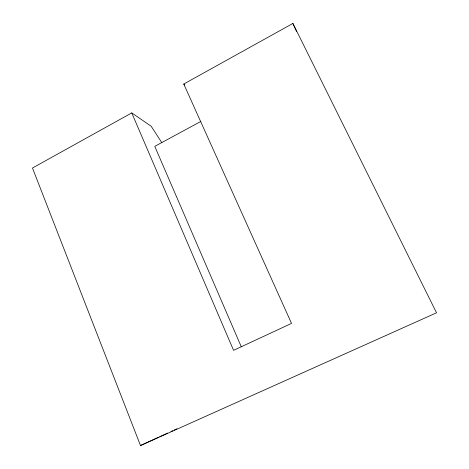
<?xml version="1.0" encoding="UTF-8"?>
<svg xmlns="http://www.w3.org/2000/svg" width="469" height="469" viewBox="0 0 469 469"><rect width="100%" height="100%" fill="white"/><g stroke="black" fill="none" stroke-linecap="round" stroke-linejoin="round"><path stroke-width="0.7" d="M131.754 112.9L32.478 168.008L140.495 445.55L436.522 312.8L292.896 23.45L183.76 84.033L291.525 323.405L233.574 350.337L131.754 112.9L151.17 126.237L161.875 142.74M200.879 121.424L154.77 146.351L241.259 346.72M140.495 445.55L158.358 437.325M159.683 436.715L167.626 433.063M170.933 431.539L172.92 430.624M174.245 430.014L176.889 428.795M183.76 84.033L184.804 85.03M292.896 23.45L296.484 31.347"/></g></svg>
